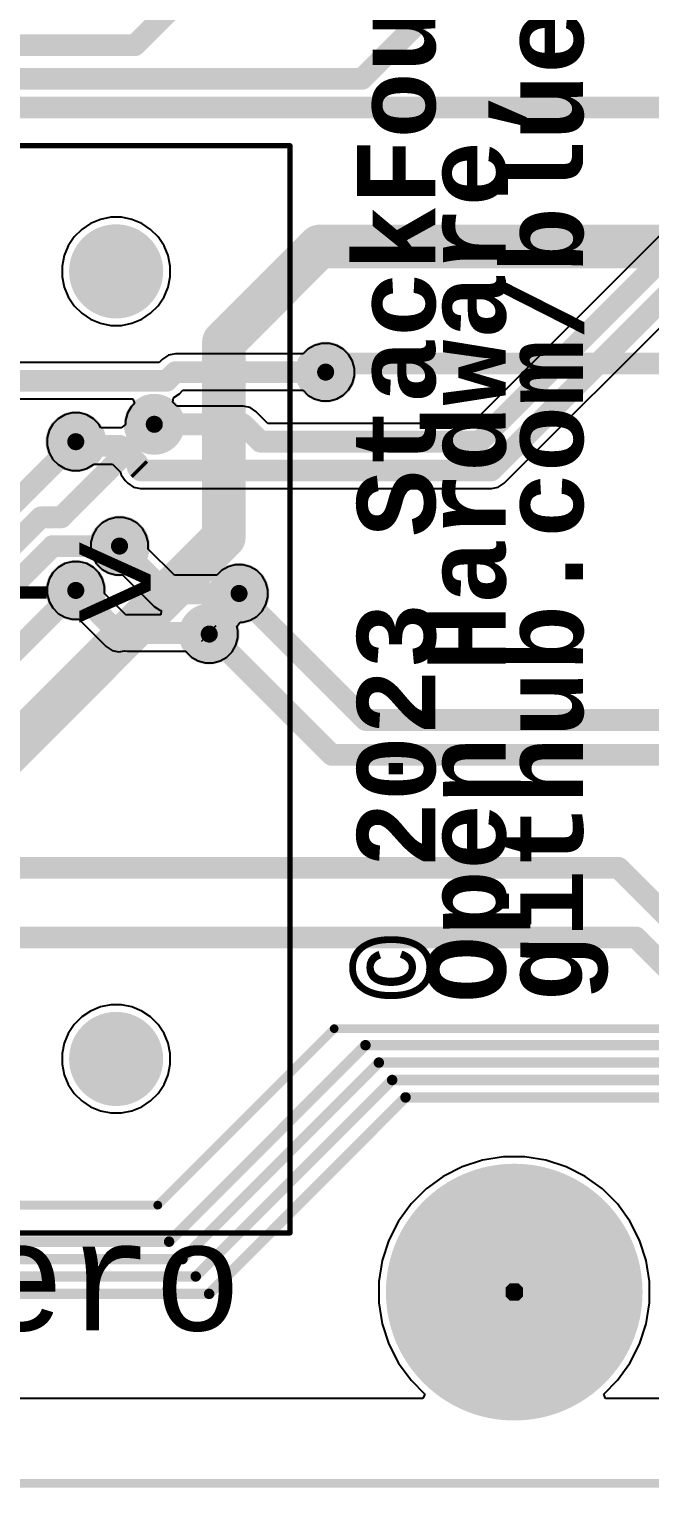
# Model space of a CAD drawing. Header units: inches. Extents: x -0.01 to 8.25, y -0.01 to 4.91.
# Drawn here: x 2.442 to 3.156, y -0.005 to 1.672 of the extents above; entities that cross this region are included whole.
import ezdxf

# ---------------------------------------------------------------- set-up
doc = ezdxf.new("R2010")
doc.units = ezdxf.units.IN
doc.header["$MEASUREMENT"] = 0
for name, color, linetype in [('Board', 6, 'Continuous'), ('Bottom Layer', 5, 'Continuous'), ('Bottom Solder', 6, 'Continuous'), ('Pad Holes', 156, 'Continuous'), ('Top Layer', 1, 'Continuous'), ('Top Overlay', 2, 'Continuous'), ('Top Solder', 216, 'Continuous'), ('Via Holes', 16, 'Continuous')]:
    doc.layers.add(name, color=color, linetype=linetype)
doc.styles.add('Consolas', font='', dxfattribs={"height": 0.2})
doc.styles.add('Consolas_Bold', font='', dxfattribs={"height": 0.2})
doc.styles.get('Consolas').set_extended_font_data('Consolas')
doc.styles.get('Consolas_Bold').set_extended_font_data('Consolas', bold=True)

# ---------------------------------------------------------------- blocks, each defined once
blk = doc.blocks.new('RPI_ZERO_W_38')
at = {"layer": 'Pad Holes'}
h = blk.add_hatch(color=7, dxfattribs=at)
edge = h.paths.add_edge_path()
edge.add_arc((0, 0.90551), 0.05413, 0, 360)
h = blk.add_hatch(color=7, dxfattribs=at)
edge = h.paths.add_edge_path()
edge.add_arc((0, 0), 0.05413, 0, 360)
at = {"layer": 'Top Overlay'}
for points in [[(-2.45, 1.05, 0.006, 0.006, 0), (0.2, 1.05, 0.006, 0.006, 0)], [(0.2, -0.2, 0.006, 0.006, 0), (0.2, 1.05, 0.006, 0.006, 0)], [(-2.45, -0.2, 0.006, 0.006, 0), (0.2, -0.2, 0.006, 0.006, 0)]]:
    blk.add_lwpolyline(points, format="xyseb", dxfattribs=at)
for points in [[(0.1985, 1.05, 0.003, 0.003, 1), (0.2015, 1.05, 0.003, 0.003, 1)], [(0.1985, 1.05, 0.003, 0.003, 1), (0.2015, 1.05, 0.003, 0.003, 1)], [(0.1985, -0.2, 0.003, 0.003, 1), (0.2015, -0.2, 0.003, 0.003, 1)], [(0.1985, -0.2, 0.003, 0.003, 1), (0.2015, -0.2, 0.003, 0.003, 1)]]:
    blk.add_lwpolyline(points, format="xyseb", close=True, dxfattribs=at)

msp = doc.modelspace()

# ---------------------------------------------------------------- hatches: boundary and pattern name
at = {"layer": 'Bottom Layer'}
h = msp.add_hatch(color=5, dxfattribs=at)
edge = h.paths.add_edge_path()
edge.add_arc((2.7831, 1.2778), 0.025, 0, 360)
h = msp.add_hatch(color=5, dxfattribs=at)
edge = h.paths.add_edge_path()
edge.add_arc((2.586, 1.2178), 0.025, 0, 360)
h = msp.add_hatch(color=5, dxfattribs=at)
edge = h.paths.add_edge_path()
edge.add_arc((2.4957, 1.1978), 0.025, 0, 360)
h = msp.add_hatch(color=5, dxfattribs=at)
edge = h.paths.add_edge_path()
edge.add_arc((2.546, 1.0778), 0.025, 0, 360)
h = msp.add_hatch(color=5, dxfattribs=at)
edge = h.paths.add_edge_path()
edge.add_arc((2.4957, 1.0268), 0.025, 0, 360)
h = msp.add_hatch(color=5, dxfattribs=at)
edge = h.paths.add_edge_path()
edge.add_arc((2.6835, 1.0233), 0.025, 0, 360)
h = msp.add_hatch(color=5, dxfattribs=at)
edge = h.paths.add_edge_path()
edge.add_arc((2.6492, 0.9766), 0.025, 0, 360)
at = {"layer": 'Bottom Solder'}
h = msp.add_hatch(color=6, dxfattribs=at)
edge = h.paths.add_edge_path()
edge.add_arc((2.7831, 1.2778), 0.035, 0, 360)
h = msp.add_hatch(color=6, dxfattribs=at)
edge = h.paths.add_edge_path()
edge.add_arc((2.586, 1.2178), 0.035, 0, 360)
h = msp.add_hatch(color=6, dxfattribs=at)
edge = h.paths.add_edge_path()
edge.add_arc((2.4957, 1.1978), 0.035, 0, 360)
h = msp.add_hatch(color=6, dxfattribs=at)
edge = h.paths.add_edge_path()
edge.add_arc((2.546, 1.0778), 0.035, 0, 360)
h = msp.add_hatch(color=6, dxfattribs=at)
edge = h.paths.add_edge_path()
edge.add_arc((2.4957, 1.0268), 0.035, 0, 360)
h = msp.add_hatch(color=6, dxfattribs=at)
edge = h.paths.add_edge_path()
edge.add_arc((2.6835, 1.0233), 0.035, 0, 360)
h = msp.add_hatch(color=6, dxfattribs=at)
edge = h.paths.add_edge_path()
edge.add_arc((2.6492, 0.9766), 0.035, 0, 360)
msp.add_hatch(color=6, dxfattribs=at).paths.add_polyline_path([(3.005, 0.23), (2.995, 0.23), (2.99, 0.225), (2.99, 0.215), (2.995, 0.21), (3.005, 0.21), (3.01, 0.215), (3.01, 0.225)])
at = {"layer": 'Pad Holes'}
h = msp.add_hatch(color=7, dxfattribs=at)
edge = h.paths.add_edge_path()
edge.add_arc((3, 0.22), 0.1476, 0, 360)
at = {"layer": 'Top Layer'}
h = msp.add_hatch(color=1, dxfattribs=at)
edge = h.paths.add_edge_path()
edge.add_arc((2.7831, 1.2778), 0.025, 0, 360)
h = msp.add_hatch(color=1, dxfattribs=at)
edge = h.paths.add_edge_path()
edge.add_arc((2.586, 1.2178), 0.025, 0, 360)
h = msp.add_hatch(color=1, dxfattribs=at)
edge = h.paths.add_edge_path()
edge.add_arc((2.4957, 1.1978), 0.025, 0, 360)
h = msp.add_hatch(color=1, dxfattribs=at)
edge = h.paths.add_edge_path()
edge.add_arc((2.546, 1.0778), 0.025, 0, 360)
h = msp.add_hatch(color=1, dxfattribs=at)
edge = h.paths.add_edge_path()
edge.add_arc((2.4957, 1.0268), 0.025, 0, 360)
h = msp.add_hatch(color=1, dxfattribs=at)
edge = h.paths.add_edge_path()
edge.add_arc((2.6835, 1.0233), 0.025, 0, 360)
h = msp.add_hatch(color=1, dxfattribs=at)
edge = h.paths.add_edge_path()
edge.add_arc((2.6492, 0.9766), 0.025, 0, 360)
at = {"layer": 'Top Solder'}
h = msp.add_hatch(color=216, dxfattribs=at)
edge = h.paths.add_edge_path()
edge.add_arc((2.7831, 1.2778), 0.035, 0, 360)
h = msp.add_hatch(color=216, dxfattribs=at)
edge = h.paths.add_edge_path()
edge.add_arc((2.586, 1.2178), 0.035, 0, 360)
h = msp.add_hatch(color=216, dxfattribs=at)
edge = h.paths.add_edge_path()
edge.add_arc((2.4957, 1.1978), 0.035, 0, 360)
h = msp.add_hatch(color=216, dxfattribs=at)
edge = h.paths.add_edge_path()
edge.add_arc((2.546, 1.0778), 0.035, 0, 360)
h = msp.add_hatch(color=216, dxfattribs=at)
edge = h.paths.add_edge_path()
edge.add_arc((2.4957, 1.0268), 0.035, 0, 360)
h = msp.add_hatch(color=216, dxfattribs=at)
edge = h.paths.add_edge_path()
edge.add_arc((2.6835, 1.0233), 0.035, 0, 360)
h = msp.add_hatch(color=216, dxfattribs=at)
edge = h.paths.add_edge_path()
edge.add_arc((2.6492, 0.9766), 0.035, 0, 360)
msp.add_hatch(color=216, dxfattribs=at).paths.add_polyline_path([(3.005, 0.23), (2.995, 0.23), (2.99, 0.225), (2.99, 0.215), (2.995, 0.21), (3.005, 0.21), (3.01, 0.215), (3.01, 0.225)])
at = {"layer": 'Via Holes'}
h = msp.add_hatch(color=7, dxfattribs=at)
edge = h.paths.add_edge_path()
edge.add_arc((2.7831, 1.2778), 0.00984, 0, 360)
h = msp.add_hatch(color=7, dxfattribs=at)
edge = h.paths.add_edge_path()
edge.add_arc((2.586, 1.2178), 0.00984, 0, 360)
h = msp.add_hatch(color=7, dxfattribs=at)
edge = h.paths.add_edge_path()
edge.add_arc((2.4957, 1.1978), 0.00984, 0, 360)
h = msp.add_hatch(color=7, dxfattribs=at)
edge = h.paths.add_edge_path()
edge.add_arc((2.546, 1.0778), 0.00984, 0, 360)
h = msp.add_hatch(color=7, dxfattribs=at)
edge = h.paths.add_edge_path()
edge.add_arc((2.4957, 1.0268), 0.00984, 0, 360)
h = msp.add_hatch(color=7, dxfattribs=at)
edge = h.paths.add_edge_path()
edge.add_arc((2.6835, 1.0233), 0.00984, 0, 360)
h = msp.add_hatch(color=7, dxfattribs=at)
edge = h.paths.add_edge_path()
edge.add_arc((2.6492, 0.9766), 0.00984, 0, 360)

# ---------------------------------------------------------------- linework, layer by layer
at = {"layer": 'Board'}
msp.add_lwpolyline([(1.95, 0, 0.01, 0.01, 0), (6.7, 0, 0.01, 0.01, 0)], format="xyseb", dxfattribs=at)
at = {"layer": 'Bottom Layer'}
for p, q in [((3.2791, 1.5465), (2.9513, 1.2187)), ((2.9884, 1.15), (3.3417, 1.5032)), ((2.5127, 1.4487), (2.5025, 1.4419)), ((2.524, 1.4534), (2.5127, 1.4487)), ((2.536, 1.4558), (2.524, 1.4534)), ((2.5482, 1.4558), (2.536, 1.4558)), ((2.5602, 1.4534), (2.5482, 1.4558)), ((2.5716, 1.4487), (2.5602, 1.4534)), ((2.5817, 1.4419), (2.5716, 1.4487)), ((2.4939, 1.4332), (2.4871, 1.4231)), ((2.5025, 1.4419), (2.4939, 1.4332)), ((2.5904, 1.4332), (2.5817, 1.4419)), ((2.5972, 1.4231), (2.5904, 1.4332)), ((2.4824, 1.4117), (2.48, 1.3997)), ((2.4871, 1.4231), (2.4824, 1.4117)), ((2.6019, 1.4117), (2.5972, 1.4231)), ((2.6043, 1.3997), (2.6019, 1.4117)), ((2.48, 1.3997), (2.48, 1.3875)), ((2.6043, 1.3875), (2.6043, 1.3997)), ((2.48, 1.3875), (2.4824, 1.3755)), ((2.4824, 1.3755), (2.4871, 1.3642)), ((2.5972, 1.3642), (2.6019, 1.3755)), ((2.6019, 1.3755), (2.6043, 1.3875)), ((2.4871, 1.3642), (2.4939, 1.354)), ((2.5904, 1.354), (2.5972, 1.3642)), ((2.4939, 1.354), (2.5025, 1.3454)), ((2.5025, 1.3454), (2.5127, 1.3386)), ((2.5716, 1.3386), (2.5817, 1.3454)), ((2.5817, 1.3454), (2.5904, 1.354)), ((2.5127, 1.3386), (2.524, 1.3339)), ((2.524, 1.3339), (2.536, 1.3315)), ((2.536, 1.3315), (2.5482, 1.3315)), ((2.5482, 1.3315), (2.5602, 1.3339)), ((2.5602, 1.3339), (2.5716, 1.3386)), ((2.7703, 1.3085), (2.7628, 1.3042)), ((2.7787, 1.3108), (2.7703, 1.3085)), ((2.7874, 1.3108), (2.7787, 1.3108)), ((2.7958, 1.3085), (2.7874, 1.3108)), ((2.8033, 1.3042), (2.7958, 1.3085)), ((2.5956, 1.2926), (2.5917, 1.2887)), ((2.6023, 1.2971), (2.5956, 1.2926)), ((2.5956, 1.2926), (2.5956, 1.2926)), ((2.6103, 1.2987), (2.6023, 1.2971)), ((2.7573, 1.2987), (2.6103, 1.2987)), ((2.7628, 1.3042), (2.7573, 1.2987)), ((2.8095, 1.2981), (2.8033, 1.3042)), ((2.8138, 1.2905), (2.8095, 1.2981)), ((2.5917, 1.2887), (2.1055, 1.2887)), ((2.8161, 1.2821), (2.8138, 1.2905)), ((2.8161, 1.2735), (2.8161, 1.2821)), ((2.8095, 1.2575), (2.8138, 1.2651)), ((2.8138, 1.2651), (2.8161, 1.2735)), ((2.117, 1.2469), (2.5614, 1.2469)), ((2.5634, 1.2419), (2.5596, 1.2381)), ((2.5614, 1.2469), (2.5634, 1.2419)), ((2.6073, 1.2432), (2.6081, 1.2484)), ((2.6118, 1.2387), (2.6073, 1.2432)), ((2.6081, 1.2484), (2.6083, 1.2485)), ((2.6083, 1.2485), (2.6151, 1.253)), ((2.6151, 1.253), (2.619, 1.2569)), ((2.619, 1.2569), (2.7573, 1.2569)), ((2.7573, 1.2569), (2.7628, 1.2514)), ((2.7628, 1.2514), (2.7703, 1.247)), ((2.7703, 1.247), (2.7787, 1.2448)), ((2.7787, 1.2448), (2.7874, 1.2448)), ((2.7874, 1.2448), (2.7958, 1.247)), ((2.7958, 1.247), (2.8033, 1.2514)), ((2.8033, 1.2514), (2.8095, 1.2575)), ((2.483, 1.2285), (2.4755, 1.2242)), ((2.4914, 1.2308), (2.483, 1.2285)), ((2.5001, 1.2308), (2.4914, 1.2308)), ((2.5085, 1.2285), (2.5001, 1.2308)), ((2.516, 1.2242), (2.5085, 1.2285)), ((2.5552, 1.2305), (2.553, 1.2221)), ((2.5596, 1.2381), (2.5552, 1.2305)), ((2.6881, 1.2387), (2.6118, 1.2387)), ((2.6961, 1.2371), (2.6881, 1.2387)), ((2.6881, 1.2387), (2.6881, 1.2387)), ((2.7028, 1.2326), (2.6961, 1.2371)), ((2.7167, 1.2187), (2.7028, 1.2326)), ((2.465, 1.2105), (2.4627, 1.2021)), ((2.4693, 1.2181), (2.465, 1.2105)), ((2.4755, 1.2242), (2.4693, 1.2181)), ((2.5221, 1.2181), (2.516, 1.2242)), ((2.5245, 1.2139), (2.5221, 1.2181)), ((2.5464, 1.2139), (2.5245, 1.2139)), ((2.548, 1.2136), (2.5464, 1.2139)), ((2.5464, 1.2139), (2.5464, 1.2139)), ((2.553, 1.2177), (2.548, 1.2136)), ((2.553, 1.2221), (2.553, 1.2177)), ((2.9513, 1.2187), (2.7167, 1.2187)), ((2.4627, 1.2021), (2.4627, 1.1935)), ((2.4627, 1.1935), (2.465, 1.1851)), ((2.465, 1.1851), (2.4693, 1.1775)), ((2.4693, 1.1775), (2.4755, 1.1714)), ((2.4755, 1.1714), (2.483, 1.167)), ((2.483, 1.167), (2.4914, 1.1648)), ((2.4914, 1.1648), (2.5001, 1.1648)), ((2.5001, 1.1648), (2.5085, 1.167)), ((2.5085, 1.167), (2.516, 1.1714)), ((2.516, 1.1714), (2.5167, 1.1721)), ((2.5167, 1.1721), (2.5378, 1.1721)), ((2.5378, 1.1721), (2.5473, 1.1626)), ((2.5473, 1.1626), (2.5478, 1.1598)), ((2.5478, 1.1598), (2.5524, 1.153)), ((2.5524, 1.153), (2.5554, 1.15)), ((2.5554, 1.15), (2.5554, 1.15)), ((2.5554, 1.15), (2.5622, 1.1455)), ((2.5622, 1.1455), (2.5702, 1.1439)), ((2.5702, 1.1439), (2.9737, 1.1439)), ((2.9737, 1.1439), (2.9817, 1.1455)), ((2.9737, 1.1439), (2.9737, 1.1439)), ((2.9817, 1.1455), (2.9884, 1.15)), ((2.5333, 1.1085), (2.5257, 1.1042)), ((2.5417, 1.1108), (2.5333, 1.1085)), ((2.5503, 1.1108), (2.5417, 1.1108)), ((2.5587, 1.1085), (2.5503, 1.1108)), ((2.5663, 1.1042), (2.5587, 1.1085)), ((2.5152, 1.0905), (2.513, 1.0821)), ((2.5196, 1.0981), (2.5152, 1.0905)), ((2.5257, 1.1042), (2.5196, 1.0981)), ((2.5724, 1.0981), (2.5663, 1.1042)), ((2.5768, 1.0905), (2.5724, 1.0981)), ((2.579, 1.0821), (2.5768, 1.0905)), ((2.513, 1.0821), (2.513, 1.0735)), ((2.513, 1.0735), (2.5152, 1.0651)), ((2.579, 1.0744), (2.579, 1.0821)), ((2.6092, 1.0442), (2.579, 1.0744)), ((2.483, 1.0576), (2.4755, 1.0532)), ((2.4914, 1.0598), (2.483, 1.0576)), ((2.5001, 1.0598), (2.4914, 1.0598)), ((2.5085, 1.0576), (2.5001, 1.0598)), ((2.516, 1.0532), (2.5085, 1.0576)), ((2.5152, 1.0651), (2.5196, 1.0575)), ((2.5196, 1.0575), (2.5257, 1.0514)), ((2.4693, 1.0471), (2.465, 1.0396)), ((2.4755, 1.0532), (2.4693, 1.0471)), ((2.5221, 1.0471), (2.516, 1.0532)), ((2.5265, 1.0396), (2.5221, 1.0471)), ((2.5257, 1.0514), (2.5333, 1.047)), ((2.5333, 1.047), (2.5417, 1.0448)), ((2.5417, 1.0448), (2.5494, 1.0448)), ((2.5494, 1.0448), (2.5857, 1.0085)), ((2.6578, 1.0442), (2.6092, 1.0442)), ((2.6633, 1.0497), (2.6578, 1.0442)), ((2.6708, 1.054), (2.6633, 1.0497)), ((2.6792, 1.0563), (2.6708, 1.054)), ((2.6879, 1.0563), (2.6792, 1.0563)), ((2.6963, 1.054), (2.6879, 1.0563)), ((2.7038, 1.0497), (2.6963, 1.054)), ((2.7099, 1.0436), (2.7038, 1.0497)), ((2.7143, 1.036), (2.7099, 1.0436)), ((2.465, 1.0396), (2.4627, 1.0312)), ((2.4627, 1.0312), (2.4627, 1.0225)), ((2.5287, 1.0312), (2.5265, 1.0396)), ((2.5287, 1.0234), (2.5287, 1.0312)), ((2.5536, 0.9985), (2.5287, 1.0234)), ((2.7165, 1.0276), (2.7143, 1.036)), ((2.7165, 1.0189), (2.7165, 1.0276)), ((2.4627, 1.0225), (2.465, 1.0141)), ((2.465, 1.0141), (2.4693, 1.0066)), ((2.4693, 1.0066), (2.4755, 1.0004)), ((2.5857, 1.0085), (2.5857, 1.0085)), ((2.5857, 1.0085), (2.5925, 1.004)), ((2.7099, 1.003), (2.7143, 1.0106)), ((2.7143, 1.0106), (2.7165, 1.0189)), ((2.4755, 1.0004), (2.483, 0.9961)), ((2.483, 0.9961), (2.4914, 0.9938)), ((2.4914, 0.9938), (2.4992, 0.9938)), ((2.4992, 0.9938), (2.5306, 0.9624)), ((2.5548, 0.9987), (2.5536, 0.9985)), ((2.5934, 0.9987), (2.5548, 0.9987)), ((2.5925, 1.004), (2.5939, 1.0037)), ((2.5939, 1.0037), (2.5934, 0.9987)), ((2.681, 0.9853), (2.6848, 0.9903)), ((2.6848, 0.9903), (2.6879, 0.9903)), ((2.6879, 0.9903), (2.6963, 0.9925)), ((2.6963, 0.9925), (2.7038, 0.9969)), ((2.7038, 0.9969), (2.7099, 1.003)), ((2.6822, 0.9809), (2.681, 0.9853)), ((2.6822, 0.9722), (2.6822, 0.9809)), ((2.5306, 0.9624), (2.5374, 0.9579)), ((2.5374, 0.9579), (2.5454, 0.9563)), ((2.5454, 0.9563), (2.5516, 0.9575)), ((2.5516, 0.9575), (2.5548, 0.9569)), ((2.5548, 0.9569), (2.6224, 0.9569)), ((2.6224, 0.9569), (2.6227, 0.9563)), ((2.6227, 0.9563), (2.6289, 0.9502)), ((2.6694, 0.9502), (2.6756, 0.9563)), ((2.6756, 0.9563), (2.6799, 0.9638)), ((2.6799, 0.9638), (2.6822, 0.9722)), ((2.6289, 0.9502), (2.6364, 0.9458)), ((2.6364, 0.9458), (2.6448, 0.9436)), ((2.6448, 0.9436), (2.6535, 0.9436)), ((2.6535, 0.9436), (2.6619, 0.9458)), ((2.6619, 0.9458), (2.6694, 0.9502)), ((2.5127, 0.5432), (2.5025, 0.5364)), ((2.524, 0.5479), (2.5127, 0.5432)), ((2.536, 0.5502), (2.524, 0.5479)), ((2.5482, 0.5502), (2.536, 0.5502)), ((2.5602, 0.5479), (2.5482, 0.5502)), ((2.5716, 0.5432), (2.5602, 0.5479)), ((2.5817, 0.5364), (2.5716, 0.5432)), ((2.4939, 0.5277), (2.4871, 0.5175)), ((2.5025, 0.5364), (2.4939, 0.5277)), ((2.5904, 0.5277), (2.5817, 0.5364)), ((2.5972, 0.5175), (2.5904, 0.5277)), ((2.4824, 0.5062), (2.48, 0.4942)), ((2.4871, 0.5175), (2.4824, 0.5062)), ((2.6019, 0.5062), (2.5972, 0.5175)), ((2.6043, 0.4942), (2.6019, 0.5062)), ((2.48, 0.4942), (2.48, 0.482)), ((2.6043, 0.482), (2.6043, 0.4942)), ((2.48, 0.482), (2.4824, 0.47)), ((2.4824, 0.47), (2.4871, 0.4587)), ((2.5972, 0.4587), (2.6019, 0.47)), ((2.6019, 0.47), (2.6043, 0.482)), ((2.4871, 0.4587), (2.4939, 0.4485)), ((2.5904, 0.4485), (2.5972, 0.4587)), ((2.4939, 0.4485), (2.5025, 0.4398)), ((2.5025, 0.4398), (2.5127, 0.433)), ((2.5716, 0.433), (2.5817, 0.4398)), ((2.5817, 0.4398), (2.5904, 0.4485)), ((2.5127, 0.433), (2.524, 0.4284)), ((2.524, 0.4284), (2.536, 0.426)), ((2.536, 0.426), (2.5482, 0.426)), ((2.5482, 0.426), (2.5602, 0.4284)), ((2.5602, 0.4284), (2.5716, 0.433)), ((2.9636, 0.3718), (2.9403, 0.3642)), ((2.9878, 0.3756), (2.9636, 0.3718)), ((3.0122, 0.3756), (2.9878, 0.3756)), ((3.0364, 0.3718), (3.0122, 0.3756)), ((3.0597, 0.3642), (3.0364, 0.3718)), ((2.9184, 0.3531), (2.8986, 0.3387)), ((2.9403, 0.3642), (2.9184, 0.3531)), ((3.0816, 0.3531), (3.0597, 0.3642)), ((3.1014, 0.3387), (3.0816, 0.3531)), ((2.8986, 0.3387), (2.8813, 0.3214)), ((3.1187, 0.3214), (3.1014, 0.3387)), ((2.8813, 0.3214), (2.8669, 0.3016)), ((3.1331, 0.3016), (3.1187, 0.3214)), ((2.8669, 0.3016), (2.8558, 0.2797)), ((3.1442, 0.2797), (3.1331, 0.3016)), ((2.8558, 0.2797), (2.8482, 0.2564)), ((3.1518, 0.2564), (3.1442, 0.2797)), ((2.8482, 0.2564), (2.8444, 0.2322)), ((3.1556, 0.2322), (3.1518, 0.2564)), ((2.8444, 0.2322), (2.8444, 0.2078)), ((3.1556, 0.2078), (3.1556, 0.2322)), ((2.8444, 0.2078), (2.8482, 0.1836)), ((3.1518, 0.1836), (3.1556, 0.2078)), ((2.8482, 0.1836), (2.8558, 0.1603)), ((3.1442, 0.1603), (3.1518, 0.1836)), ((2.8558, 0.1603), (2.8669, 0.1384)), ((3.1331, 0.1384), (3.1442, 0.1603)), ((2.8669, 0.1384), (2.8813, 0.1186)), ((3.1187, 0.1186), (3.1331, 0.1384)), ((2.8813, 0.1186), (2.8971, 0.1028)), ((3.1029, 0.1028), (3.1187, 0.1186)), ((2.8971, 0.1028), (2.895, 0.0978)), ((3.105, 0.0978), (3.1029, 0.1028)), ((2.895, 0.0978), (1.895, 0.0978)), ((6.4006, 0.0978), (3.105, 0.0978))]:
    msp.add_line(p, q, dxfattribs=at)
for points in [[(2.96, 1.1978, 0.025, 0.025, 0), (3.3, 1.5378, 0.025, 0.025, 0)], [(2.9737, 1.1648, 0.025, 0.025, 0), (3.333, 1.5241, 0.025, 0.025, 0)], [(2.1055, 1.2678, 0.025, 0.025, 0), (2.6003, 1.2678, 0.025, 0.025, 0)], [(2.6003, 1.2678, 0.025, 0.025, 0), (2.6103, 1.2778, 0.025, 0.025, 0)], [(2.6103, 1.2778, 0.025, 0.025, 0), (2.7831, 1.2778, 0.025, 0.025, 0)], [(2.596, 1.2178, 0.025, 0.025, 0), (2.6881, 1.2178, 0.025, 0.025, 0)], [(2.6881, 1.2178, 0.025, 0.025, 0), (2.7081, 1.1978, 0.025, 0.025, 0)], [(2.4957, 1.1978, 0.025, 0.025, 0), (2.5005, 1.193, 0.025, 0.025, 0)], [(2.7081, 1.1978, 0.025, 0.025, 0), (2.96, 1.1978, 0.025, 0.025, 0)], [(2.5005, 1.193, 0.025, 0.025, 0), (2.5464, 1.193, 0.025, 0.025, 0)], [(2.5464, 1.193, 0.025, 0.025, 0), (2.5672, 1.1723, 0.025, 0.025, 0)], [(2.5672, 1.1678, 0.025, 0.025, 0), (2.5702, 1.1648, 0.025, 0.025, 0)], [(2.5702, 1.1648, 0.025, 0.025, 0), (2.9737, 1.1648, 0.025, 0.025, 0)], [(2.546, 1.0778, 0.025, 0.025, 0), (2.6005, 1.0233, 0.025, 0.025, 0)], [(2.4957, 1.0268, 0.025, 0.025, 0), (2.5454, 0.9772, 0.025, 0.025, 0)], [(2.6005, 1.0233, 0.025, 0.025, 0), (2.6835, 1.0233, 0.025, 0.025, 0)], [(2.5548, 0.9778, 0.025, 0.025, 0), (2.6479, 0.9778, 0.025, 0.025, 0)], [(2.6479, 0.9778, 0.025, 0.025, 0), (2.6492, 0.9766, 0.025, 0.025, 0)]]:
    msp.add_lwpolyline(points, format="xyseb", dxfattribs=at)
for points in [[(2.5941, 1.2678, 0.0125, 0.0125, 1), (2.6066, 1.2678, 0.0125, 0.0125, 1)], [(2.5941, 1.2678, 0.0125, 0.0125, 1), (2.6066, 1.2678, 0.0125, 0.0125, 1)], [(2.6041, 1.2778, 0.0125, 0.0125, 1), (2.6166, 1.2778, 0.0125, 0.0125, 1)], [(2.6041, 1.2778, 0.0125, 0.0125, 1), (2.6166, 1.2778, 0.0125, 0.0125, 1)], [(2.7768, 1.2778, 0.0125, 0.0125, 1), (2.7893, 1.2778, 0.0125, 0.0125, 1)], [(2.5898, 1.2178, 0.0125, 0.0125, 1), (2.6023, 1.2178, 0.0125, 0.0125, 1)], [(2.6818, 1.2178, 0.0125, 0.0125, 1), (2.6943, 1.2178, 0.0125, 0.0125, 1)], [(2.6818, 1.2178, 0.0125, 0.0125, 1), (2.6943, 1.2178, 0.0125, 0.0125, 1)], [(2.4895, 1.1978, 0.0125, 0.0125, 1), (2.502, 1.1978, 0.0125, 0.0125, 1)], [(2.7018, 1.1978, 0.0125, 0.0125, 1), (2.7143, 1.1978, 0.0125, 0.0125, 1)], [(2.7018, 1.1978, 0.0125, 0.0125, 1), (2.7143, 1.1978, 0.0125, 0.0125, 1)], [(2.9538, 1.1978, 0.0125, 0.0125, 1), (2.9663, 1.1978, 0.0125, 0.0125, 1)], [(2.9538, 1.1978, 0.0125, 0.0125, 1), (2.9663, 1.1978, 0.0125, 0.0125, 1)], [(2.4943, 1.193, 0.0125, 0.0125, 1), (2.5068, 1.193, 0.0125, 0.0125, 1)], [(2.4943, 1.193, 0.0125, 0.0125, 1), (2.5068, 1.193, 0.0125, 0.0125, 1)], [(2.5402, 1.193, 0.0125, 0.0125, 1), (2.5527, 1.193, 0.0125, 0.0125, 1)], [(2.5402, 1.193, 0.0125, 0.0125, 1), (2.5527, 1.193, 0.0125, 0.0125, 1)], [(2.5609, 1.1723, 0.0125, 0.0125, 1), (2.5734, 1.1723, 0.0125, 0.0125, 1)], [(2.5609, 1.1678, 0.0125, 0.0125, 1), (2.5734, 1.1678, 0.0125, 0.0125, 1)], [(2.5639, 1.1648, 0.0125, 0.0125, 1), (2.5764, 1.1648, 0.0125, 0.0125, 1)], [(2.5639, 1.1648, 0.0125, 0.0125, 1), (2.5764, 1.1648, 0.0125, 0.0125, 1)], [(2.9674, 1.1648, 0.0125, 0.0125, 1), (2.9799, 1.1648, 0.0125, 0.0125, 1)], [(2.9674, 1.1648, 0.0125, 0.0125, 1), (2.9799, 1.1648, 0.0125, 0.0125, 1)], [(2.5398, 1.0778, 0.0125, 0.0125, 1), (2.5523, 1.0778, 0.0125, 0.0125, 1)], [(2.4895, 1.0268, 0.0125, 0.0125, 1), (2.502, 1.0268, 0.0125, 0.0125, 1)], [(2.5943, 1.0233, 0.0125, 0.0125, 1), (2.6068, 1.0233, 0.0125, 0.0125, 1)], [(2.5943, 1.0233, 0.0125, 0.0125, 1), (2.6068, 1.0233, 0.0125, 0.0125, 1)], [(2.6773, 1.0233, 0.0125, 0.0125, 1), (2.6898, 1.0233, 0.0125, 0.0125, 1)], [(2.5391, 0.9772, 0.0125, 0.0125, 1), (2.5516, 0.9772, 0.0125, 0.0125, 1)], [(2.5485, 0.9778, 0.0125, 0.0125, 1), (2.561, 0.9778, 0.0125, 0.0125, 1)], [(2.6417, 0.9778, 0.0125, 0.0125, 1), (2.6542, 0.9778, 0.0125, 0.0125, 1)], [(2.6417, 0.9778, 0.0125, 0.0125, 1), (2.6542, 0.9778, 0.0125, 0.0125, 1)], [(2.6429, 0.9766, 0.0125, 0.0125, 1), (2.6554, 0.9766, 0.0125, 0.0125, 1)]]:
    msp.add_lwpolyline(points, format="xyseb", close=True, dxfattribs=at)
at = {"layer": 'Top Layer'}
for points in [[(2.825, 1.615, 0.025, 0.025, 0), (3.33, 2.12, 0.025, 0.025, 0)], [(2.5636, 1.6536, 0.025, 0.025, 0), (2.88, 1.97, 0.025, 0.025, 0)], [(2.3827, 1.6536, 0.025, 0.025, 0), (2.5636, 1.6536, 0.025, 0.025, 0)], [(2.4085, 1.615, 0.025, 0.025, 0), (2.825, 1.615, 0.025, 0.025, 0)], [(2.4222, 1.582, 0.025, 0.025, 0), (3.1688, 1.582, 0.025, 0.025, 0)], [(2.666, 1.3123, 0.05, 0.05, 0), (2.776, 1.4223, 0.05, 0.05, 0)], [(2.776, 1.4223, 0.05, 0.05, 0), (3.4618, 1.4223, 0.05, 0.05, 0)], [(2.666, 1.0878, 0.05, 0.05, 0), (2.666, 1.3123, 0.05, 0.05, 0)], [(2.7831, 1.2778, 0.025, 0.025, 0), (2.7879, 1.2826, 0.025, 0.025, 0)], [(2.7879, 1.2826, 0.025, 0.025, 0), (2.805, 1.2826, 0.025, 0.025, 0)], [(2.805, 1.2826, 0.025, 0.025, 0), (2.8102, 1.2878, 0.025, 0.025, 0)], [(2.8102, 1.2878, 0.025, 0.025, 0), (3.3945, 1.2878, 0.025, 0.025, 0)], [(2.479, 1.1108, 0.025, 0.025, 0), (2.586, 1.2178, 0.025, 0.025, 0)], [(2.3579, 1.06, 0.025, 0.025, 0), (2.4957, 1.1978, 0.025, 0.025, 0)], [(2.146, 0.5678, 0.05, 0.05, 0), (2.666, 1.0878, 0.05, 0.05, 0)], [(2.3616, 1.017, 0.025, 0.025, 0), (2.4554, 1.1108, 0.025, 0.025, 0)], [(2.4554, 1.1108, 0.025, 0.025, 0), (2.479, 1.1108, 0.025, 0.025, 0)], [(2.3753, 0.984, 0.025, 0.025, 0), (2.4691, 1.0778, 0.025, 0.025, 0)], [(2.4691, 1.0778, 0.025, 0.025, 0), (2.546, 1.0778, 0.025, 0.025, 0)], [(2.4199, 0.951, 0.025, 0.025, 0), (2.4957, 1.0268, 0.025, 0.025, 0)], [(2.6835, 1.0233, 0.025, 0.025, 0), (2.829, 0.8778, 0.025, 0.025, 0)], [(2.6492, 0.9766, 0.025, 0.025, 0), (2.6512, 0.9766, 0.025, 0.025, 0)], [(2.6512, 0.9766, 0.025, 0.025, 0), (2.79, 0.8378, 0.025, 0.025, 0)], [(2.829, 0.8778, 0.025, 0.025, 0), (3.4161, 0.8778, 0.025, 0.025, 0)], [(2.79, 0.8378, 0.025, 0.025, 0), (3.4, 0.8378, 0.025, 0.025, 0)], [(2.3771, 0.7078, 0.025, 0.025, 0), (3.12, 0.7078, 0.025, 0.025, 0)], [(3.12, 0.7078, 0.025, 0.025, 0), (3.263, 0.5648, 0.025, 0.025, 0)], [(2.366, 0.6278, 0.025, 0.025, 0), (3.14, 0.6278, 0.025, 0.025, 0)], [(3.14, 0.6278, 0.025, 0.025, 0), (3.2374, 0.5304, 0.025, 0.025, 0)], [(2.59, 0.32, 0.01, 0.01, 0), (2.7929, 0.5229, 0.01, 0.01, 0)], [(2.7929, 0.5229, 0.01, 0.01, 0), (3.2088, 0.5229, 0.01, 0.01, 0)], [(2.603, 0.278, 0.012, 0.012, 0), (2.8289, 0.5039, 0.012, 0.012, 0)], [(2.8289, 0.5039, 0.012, 0.012, 0), (3.2009, 0.5039, 0.012, 0.012, 0)], [(2.6184, 0.258, 0.012, 0.012, 0), (2.8443, 0.4839, 0.012, 0.012, 0)], [(2.8443, 0.4839, 0.012, 0.012, 0), (3.1927, 0.4839, 0.012, 0.012, 0)], [(2.6337, 0.238, 0.012, 0.012, 0), (2.8596, 0.4639, 0.012, 0.012, 0)], [(2.8596, 0.4639, 0.012, 0.012, 0), (3.1844, 0.4639, 0.012, 0.012, 0)], [(2.6491, 0.218, 0.012, 0.012, 0), (2.875, 0.4439, 0.012, 0.012, 0)], [(2.875, 0.4439, 0.012, 0.012, 0), (3.1761, 0.4439, 0.012, 0.012, 0)], [(2.01, 0.32, 0.01, 0.01, 0), (2.59, 0.32, 0.01, 0.01, 0)], [(2.009, 0.278, 0.012, 0.012, 0), (2.603, 0.278, 0.012, 0.012, 0)], [(1.9937, 0.258, 0.012, 0.012, 0), (2.6184, 0.258, 0.012, 0.012, 0)], [(1.9783, 0.238, 0.012, 0.012, 0), (2.6337, 0.238, 0.012, 0.012, 0)], [(1.963, 0.218, 0.012, 0.012, 0), (2.6491, 0.218, 0.012, 0.012, 0)]]:
    msp.add_lwpolyline(points, format="xyseb", dxfattribs=at)
for points in [[(2.5573, 1.6536, 0.0125, 0.0125, 1), (2.5698, 1.6536, 0.0125, 0.0125, 1)], [(2.5573, 1.6536, 0.0125, 0.0125, 1), (2.5698, 1.6536, 0.0125, 0.0125, 1)], [(2.8188, 1.615, 0.0125, 0.0125, 1), (2.8312, 1.615, 0.0125, 0.0125, 1)], [(2.8188, 1.615, 0.0125, 0.0125, 1), (2.8312, 1.615, 0.0125, 0.0125, 1)], [(2.7635, 1.4223, 0.025, 0.025, 1), (2.7885, 1.4223, 0.025, 0.025, 1)], [(2.7635, 1.4223, 0.025, 0.025, 1), (2.7885, 1.4223, 0.025, 0.025, 1)], [(2.6535, 1.3123, 0.025, 0.025, 1), (2.6785, 1.3123, 0.025, 0.025, 1)], [(2.6535, 1.3123, 0.025, 0.025, 1), (2.6785, 1.3123, 0.025, 0.025, 1)], [(2.7816, 1.2826, 0.0125, 0.0125, 1), (2.7941, 1.2826, 0.0125, 0.0125, 1)], [(2.7816, 1.2826, 0.0125, 0.0125, 1), (2.7941, 1.2826, 0.0125, 0.0125, 1)], [(2.7988, 1.2826, 0.0125, 0.0125, 1), (2.8112, 1.2826, 0.0125, 0.0125, 1)], [(2.7988, 1.2826, 0.0125, 0.0125, 1), (2.8112, 1.2826, 0.0125, 0.0125, 1)], [(2.804, 1.2878, 0.0125, 0.0125, 1), (2.8165, 1.2878, 0.0125, 0.0125, 1)], [(2.804, 1.2878, 0.0125, 0.0125, 1), (2.8165, 1.2878, 0.0125, 0.0125, 1)], [(2.7768, 1.2778, 0.0125, 0.0125, 1), (2.7893, 1.2778, 0.0125, 0.0125, 1)], [(2.5798, 1.2178, 0.0125, 0.0125, 1), (2.5923, 1.2178, 0.0125, 0.0125, 1)], [(2.4895, 1.1978, 0.0125, 0.0125, 1), (2.502, 1.1978, 0.0125, 0.0125, 1)], [(2.4492, 1.1108, 0.0125, 0.0125, 1), (2.4617, 1.1108, 0.0125, 0.0125, 1)], [(2.4492, 1.1108, 0.0125, 0.0125, 1), (2.4617, 1.1108, 0.0125, 0.0125, 1)], [(2.4728, 1.1108, 0.0125, 0.0125, 1), (2.4853, 1.1108, 0.0125, 0.0125, 1)], [(2.4728, 1.1108, 0.0125, 0.0125, 1), (2.4853, 1.1108, 0.0125, 0.0125, 1)], [(2.6535, 1.0878, 0.025, 0.025, 1), (2.6785, 1.0878, 0.025, 0.025, 1)], [(2.6535, 1.0878, 0.025, 0.025, 1), (2.6785, 1.0878, 0.025, 0.025, 1)], [(2.4628, 1.0778, 0.0125, 0.0125, 1), (2.4753, 1.0778, 0.0125, 0.0125, 1)], [(2.4628, 1.0778, 0.0125, 0.0125, 1), (2.4753, 1.0778, 0.0125, 0.0125, 1)], [(2.5398, 1.0778, 0.0125, 0.0125, 1), (2.5523, 1.0778, 0.0125, 0.0125, 1)], [(2.4895, 1.0268, 0.0125, 0.0125, 1), (2.502, 1.0268, 0.0125, 0.0125, 1)], [(2.6773, 1.0233, 0.0125, 0.0125, 1), (2.6898, 1.0233, 0.0125, 0.0125, 1)], [(2.6429, 0.9766, 0.0125, 0.0125, 1), (2.6554, 0.9766, 0.0125, 0.0125, 1)], [(2.645, 0.9766, 0.0125, 0.0125, 1), (2.6575, 0.9766, 0.0125, 0.0125, 1)], [(2.645, 0.9766, 0.0125, 0.0125, 1), (2.6575, 0.9766, 0.0125, 0.0125, 1)], [(2.8228, 0.8778, 0.0125, 0.0125, 1), (2.8353, 0.8778, 0.0125, 0.0125, 1)], [(2.8228, 0.8778, 0.0125, 0.0125, 1), (2.8353, 0.8778, 0.0125, 0.0125, 1)], [(2.7838, 0.8378, 0.0125, 0.0125, 1), (2.7963, 0.8378, 0.0125, 0.0125, 1)], [(2.7838, 0.8378, 0.0125, 0.0125, 1), (2.7963, 0.8378, 0.0125, 0.0125, 1)], [(3.1138, 0.7078, 0.0125, 0.0125, 1), (3.1263, 0.7078, 0.0125, 0.0125, 1)], [(3.1138, 0.7078, 0.0125, 0.0125, 1), (3.1263, 0.7078, 0.0125, 0.0125, 1)], [(3.1338, 0.6278, 0.0125, 0.0125, 1), (3.1463, 0.6278, 0.0125, 0.0125, 1)], [(3.1338, 0.6278, 0.0125, 0.0125, 1), (3.1463, 0.6278, 0.0125, 0.0125, 1)], [(2.7904, 0.5229, 0.005, 0.005, 1), (2.7954, 0.5229, 0.005, 0.005, 1)], [(2.7904, 0.5229, 0.005, 0.005, 1), (2.7954, 0.5229, 0.005, 0.005, 1)], [(2.8259, 0.5039, 0.006, 0.006, 1), (2.8319, 0.5039, 0.006, 0.006, 1)], [(2.8259, 0.5039, 0.006, 0.006, 1), (2.8319, 0.5039, 0.006, 0.006, 1)], [(2.8413, 0.4839, 0.006, 0.006, 1), (2.8473, 0.4839, 0.006, 0.006, 1)], [(2.8413, 0.4839, 0.006, 0.006, 1), (2.8473, 0.4839, 0.006, 0.006, 1)], [(2.8566, 0.4639, 0.006, 0.006, 1), (2.8626, 0.4639, 0.006, 0.006, 1)], [(2.8566, 0.4639, 0.006, 0.006, 1), (2.8626, 0.4639, 0.006, 0.006, 1)], [(2.872, 0.4439, 0.006, 0.006, 1), (2.878, 0.4439, 0.006, 0.006, 1)], [(2.872, 0.4439, 0.006, 0.006, 1), (2.878, 0.4439, 0.006, 0.006, 1)], [(2.5875, 0.32, 0.005, 0.005, 1), (2.5925, 0.32, 0.005, 0.005, 1)], [(2.5875, 0.32, 0.005, 0.005, 1), (2.5925, 0.32, 0.005, 0.005, 1)], [(2.6, 0.278, 0.006, 0.006, 1), (2.606, 0.278, 0.006, 0.006, 1)], [(2.6, 0.278, 0.006, 0.006, 1), (2.606, 0.278, 0.006, 0.006, 1)], [(2.6154, 0.258, 0.006, 0.006, 1), (2.6214, 0.258, 0.006, 0.006, 1)], [(2.6154, 0.258, 0.006, 0.006, 1), (2.6214, 0.258, 0.006, 0.006, 1)], [(2.6307, 0.238, 0.006, 0.006, 1), (2.6367, 0.238, 0.006, 0.006, 1)], [(2.6307, 0.238, 0.006, 0.006, 1), (2.6367, 0.238, 0.006, 0.006, 1)], [(2.6461, 0.218, 0.006, 0.006, 1), (2.6521, 0.218, 0.006, 0.006, 1)], [(2.6461, 0.218, 0.006, 0.006, 1), (2.6521, 0.218, 0.006, 0.006, 1)]]:
    msp.add_lwpolyline(points, format="xyseb", close=True, dxfattribs=at)

# ---------------------------------------------------------------- block references
msp.add_blockref('RPI_ZERO_W_38', (2.5421, 0.4881))

# ---------------------------------------------------------------- texts
at = {"layer": 'Top Overlay', "style": 'Consolas_Bold'}
for s, p in [('Open Hardware, CERN OHL-S 2.0 ', (2.9901, 0.5528)), ('© 2023 StackFoundry LLC', (2.9092, 0.555)), ('github.com/blueacro', (3.0793, 0.5528))]:
    msp.add_text(s, height=0.09, rotation=90, dxfattribs=at).set_placement(p)
at = {"layer": 'Top Overlay', "style": 'Consolas'}
for s, p in [('ESP USB ->', (1.575, 0.9759)), ('Pi Zero', (1.975, 0.1759))]:
    msp.add_text(s, height=0.12, dxfattribs=at).set_placement(p)

doc.saveas('drawing.dxf')
